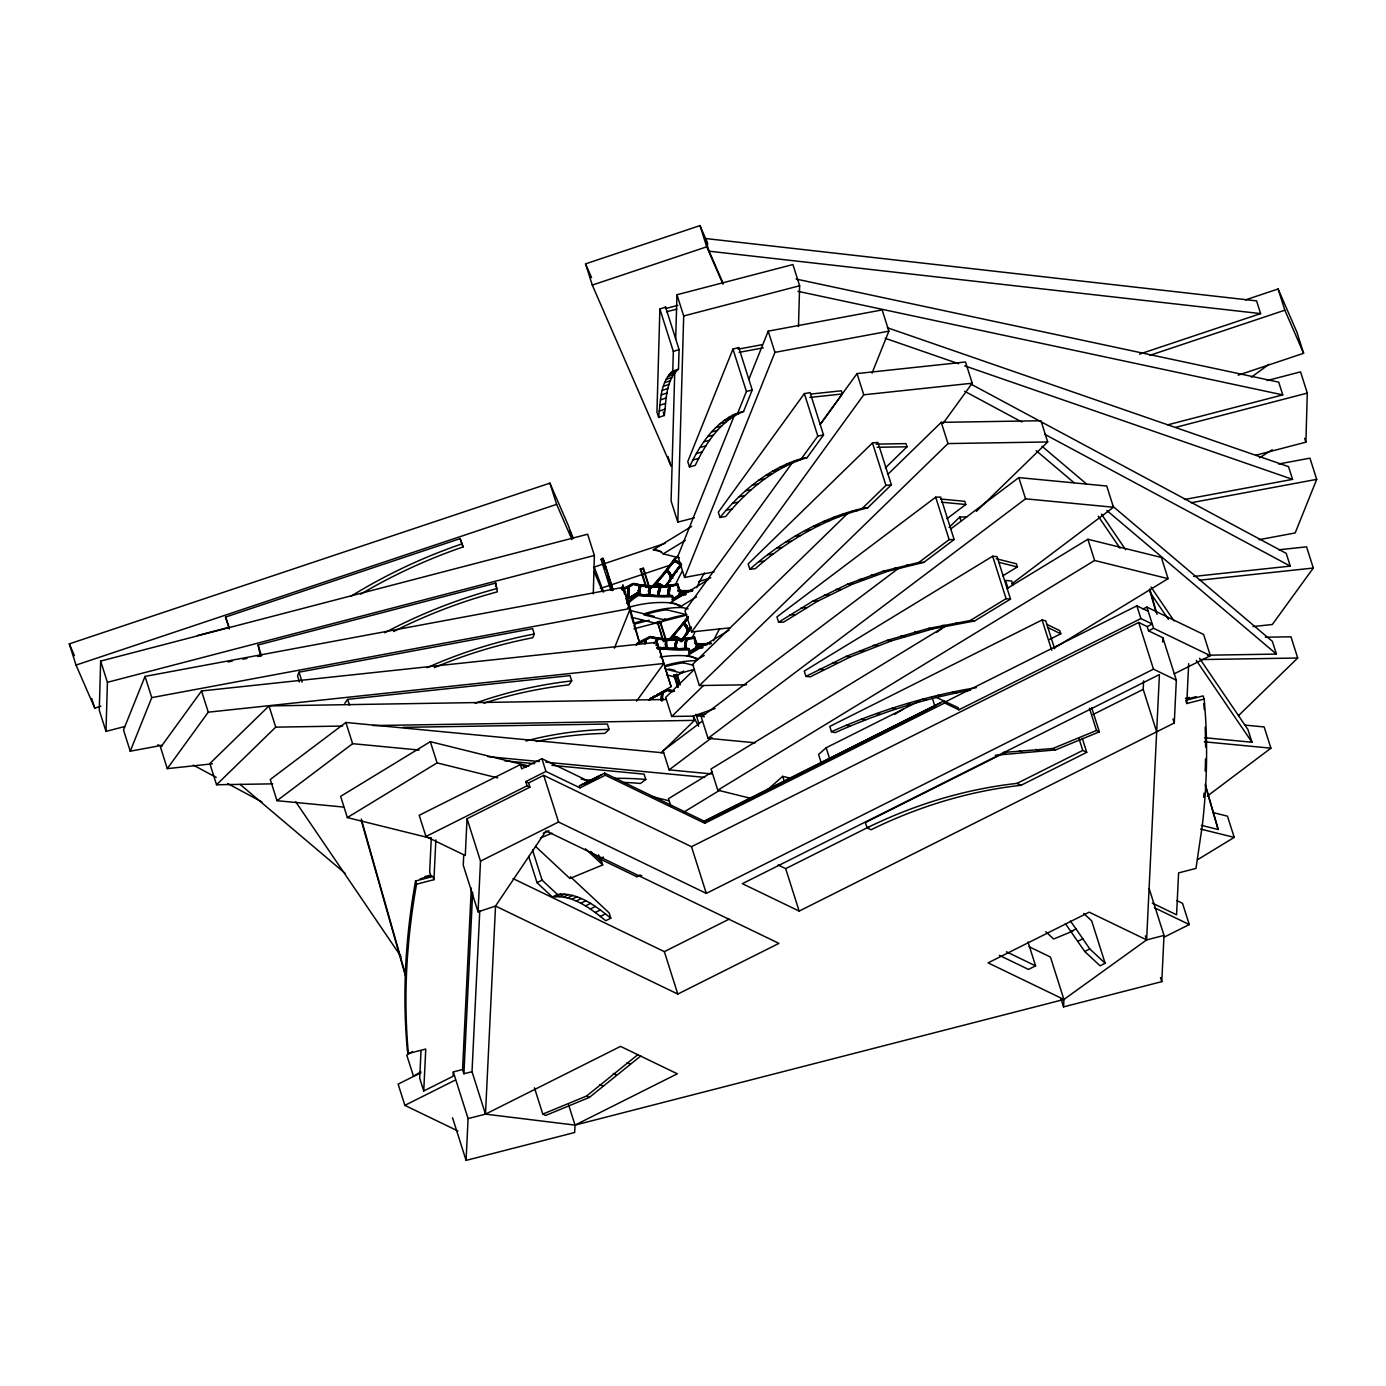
<?xml version="1.0" encoding="UTF-8"?>
<svg xmlns="http://www.w3.org/2000/svg" width="1386" height="1386" viewBox="0 0 1386 1386"><rect width="100%" height="100%" fill="white"/><g stroke="black" fill="none" stroke-linecap="round" stroke-linejoin="round"><path stroke-width="1.5" d="M657.362 595.53L657.778 595.131A17.602 13.704 -76.1 0 1 658.159 591.909L659.147 592.047A16.32 12.717 -76.1 0 0 658.835 595.044L658.991 595.079A16.32 12.717 -76.1 0 1 659.338 592.099L659.372 591.787M658.315 595.859L660.585 596.032L658.315 595.789A16.719 13.028 -76.1 0 1 658.696 591.961M658.904 595.997L658.904 595.945A16.719 13.028 -76.1 0 1 659.286 592.099L659.355 591.32A16.32 12.717 -76.1 0 1 660.845 587.023L660.879 586.954A16.719 13.028 -76.1 0 0 659.441 591.337L659.355 592.047M666.527 644.906A18.659 14.536 -76.1 0 0 666.995 647.816L674.722 648.232M675.103 648.925L675.103 648.856A16.719 13.028 -76.1 0 1 675.484 645.027M676.593 646.985L677.113 648.579L675.64 648.111A16.32 12.717 -76.1 0 1 675.987 645.131M675.762 648.665L675.779 648.146A16.32 12.717 -76.1 0 1 676.125 645.166L675.225 644.75M648.735 589.743L648.683 588.807M666.753 648.717L666.631 648.267A19.629 15.298 -76.1 0 1 666.077 644.421L665.938 643.399A19.023 14.813 -76.1 0 1 666.164 639.5L668.589 639.76L665.696 639.466L665.575 644.438A19.768 15.402 -76.1 0 0 665.973 648.25L662.647 648.042M593.277 593.866L594.369 555.457L587.647 534.234L100.658 661.087L99.272 710.186L105.994 731.392L124.809 726.507M105.994 731.392L107.398 682.31L100.658 661.087M393.572 631.548A512.37 468.07 1.6 0 1 497.349 591.839L495.755 583.09L258.073 645.01L260.499 656.41M495.668 586.538L495.755 583.09M659.875 309.009L656.947 412.092L658.627 417.411L664.344 415.488C666.354 399.878 665.626 380.388 678.499 369.178L679.071 349.532L665.609 307.103L659.875 309.009L673.336 351.455L672.782 371.084C659.909 382.311 660.637 401.801 658.627 417.411M665.609 307.103L665.557 308.576L677.841 305.37M674.739 372.643L671.084 500.918L677.806 522.141L694.369 517.827M675.692 338.929L676.957 294.75L792.913 264.553L799.635 285.759L798.475 326.576M677.806 522.141L683.696 315.973L676.957 294.75M1255.733 455.249L1305.889 442.169L1307.293 393.087L1300.553 371.864L1267.168 380.561M421.032 1050.553L419.698 1078.256L423.735 1090.973L453.066 1076.264L453.291 1071.915L462.56 1069.524L471.309 888.028M431.306 837.802L429.66 871.898L430.665 875.086L424.878 876.576M423.735 1090.973L425.762 1049.046L408.368 1053.499L407.363 1050.328A3558.399 1378.931 -17.6 0 1 415.54 880.976L432.917 876.524L433.939 879.694L416.545 884.164A3558.399 1378.931 -17.6 0 0 408.662 941.926L407.501 956.167A3558.399 1378.931 -17.6 0 0 408.368 1053.499M433.939 879.694L435.862 839.847M463.738 855.249L463.253 865.21L478.066 911.884L495.53 906.046L546.032 830.924L778.915 943.381L677.806 994.074L495.53 906.046L485.481 1114.136L468.087 1118.589L466.077 1160.394L574.67 1132.501L575.034 1125.103L568.624 1104.885M528.551 782.951L543.728 775.346L691.493 846.707L1138.686 622.47L1147.192 626.576L1152.251 624.046L1140.903 618.572L958.887 709.823L944.698 702.979L704.798 823.267L605.284 775.207L580.006 787.872L545.945 771.43L525.727 781.583L528.551 782.951L529.902 787.196L467.047 818.71L465.28 855.509L425.952 836.52L419.213 815.297L520.339 764.604L526.16 767.411M479.781 910.81L472.02 1071.69L463.912 1073.769L472.661 892.272M478.066 911.884L480.509 861.139L467.047 818.71M1149.202 888.738L1164.015 935.429L1161.78 981.652L1063.564 1006.877L1063.911 999.479L1050.449 957.05L1029.07 946.707M1156.669 731.808L1143.207 689.379L1143.606 680.89M472.02 1071.69L485.481 1114.136L575.034 1125.103L1063.911 999.479L1146.62 939.899L1159.424 674.549L742.376 883.679L799.15 911.087L1174.271 722.99L1176.333 680.179L1162.871 637.751L1148.544 630.821L1147.192 626.576M1162.663 642.03L1162.871 637.751M1186.763 703.534L1185.758 700.363L1203.152 695.893L1204.157 699.064L1186.763 703.534L1188.686 663.703M648.752 588.929L648.908 586.399L649.965 586.573A19.023 14.813 -76.1 0 0 649.722 590.471M649.324 588.149L649.289 591.354A19.629 15.298 -76.1 0 0 649.843 595.2L654.816 595.876M665.557 641.995L665.575 641.579A15.246 11.885 -76.1 0 1 665.73 639.899L665.592 639.864A15.246 11.885 -76.1 0 0 665.436 641.545M666.077 641.614L666.042 643.624M668.243 595.287A22.886 17.827 -76.1 0 1 668.295 591.753L668.295 590.783A22.886 17.827 -76.1 0 1 669.057 586.434M668.71 591.285L669.369 591.51M670.2 586.746A21.552 16.788 -76.1 0 0 669.421 590.886L669.282 591.787A21.916 17.082 -76.1 0 0 669.282 595.997L668.156 595.131A22.523 17.55 -76.1 0 1 668.225 591.649M669.161 591.527L668.208 591.527M685.082 644.819L685.082 643.849A22.886 17.827 -76.1 0 1 685.845 639.5L686.486 639.674A22.523 17.55 -76.1 0 0 685.931 642.255M686.226 643.97L686.07 644.854A21.916 17.082 -76.1 0 0 686.07 649.064L685.481 648.925A21.916 17.082 -76.1 0 1 685.481 644.715M686.365 644.334L684.719 644.282M649.393 587.335L649.497 586.555A19.023 14.813 -76.1 0 0 649.15 590.315L649.133 591.32M649.93 587.3L659.753 587.248M666.285 639.622L666.112 641.216L659.823 621.378L657.518 621.898L662.889 640.73M675.173 644.992L675.19 644.161A17.654 13.756 -76.1 0 1 676.559 640.315L666.579 640.349A18.659 14.536 -76.1 0 0 666.441 643.399L666.614 645.079A19.023 14.813 -76.1 0 0 667.272 648.752L666.042 648.128A19.629 15.298 -76.1 0 1 665.488 644.265L666.701 644.195M639.604 590.419L638.322 590.488L640.072 590.471M637.82 594.282L638.409 594.005A13.86 10.793 -76.1 0 1 638.548 590.783L638.738 589.951A13.86 10.793 -76.1 0 1 639.882 586.053L636.78 585.204M638.565 594.04A13.86 10.793 -76.1 0 1 638.703 590.817L638.825 590.003A13.86 10.793 -76.1 0 1 640.02 586.087M644.178 586.382L641.094 585.931A12.526 9.754 -76.1 0 0 639.708 590.124L639.674 590.921A12.924 10.066 -76.1 0 0 639.604 594.681M638.322 590.488L640.003 590.453M648.44 591.216L649.618 591.372M648.631 591.008L648.665 591.268A19.629 15.298 -76.1 0 0 649.254 595.044L658.419 595.98A17.29 13.462 -76.1 0 1 658.818 592.03L658.991 591.25M669.299 588.322A22.523 17.55 -76.1 0 1 669.698 586.607L660.377 586.815A16.719 13.028 -76.1 0 0 658.852 591.181L657.986 591.891L659.615 592.099M658.159 591.683L658.194 591.943A17.29 13.462 -76.1 0 0 657.83 595.841L658.419 595.98M656.496 643.191L656.462 643.988A12.924 10.066 -76.1 0 0 656.323 645.495M661.261 639.154L658.021 638.894A12.924 10.066 -76.1 0 0 656.583 643.225L656.531 643.953A12.526 9.754 -76.1 0 0 656.392 645.426M657.934 595.166A17.602 13.704 -76.1 0 1 658.315 591.943L658.367 591.701M675.017 644.733L675.103 645.01A17.29 13.462 -76.1 0 0 674.618 648.908L675.692 649.064A16.719 13.028 -76.1 0 1 676.073 645.166L676.143 644.386M658.367 591.926L658.402 591.094A17.602 13.704 -76.1 0 1 659.615 587.231L659.857 587.04M675.467 645.062L675.64 644.265A16.719 13.028 -76.1 0 1 677.182 639.882L686.676 639.033M675.207 649.064A17.29 13.462 -76.1 0 1 675.606 645.096L674.999 645.01A17.602 13.704 -76.1 0 0 674.584 648.198L674.722 648.631M676.143 645.131L676.299 644.421A16.719 13.028 -76.1 0 1 677.771 640.02M627.789 592.636A19.716 15.35 -76.1 0 1 628.239 587.491L628.101 587.456A19.716 15.35 -76.1 0 0 627.633 592.584L627.685 593.606A19.716 15.35 -76.1 0 0 628.274 597.539L629.157 598.405A19.352 15.073 -76.1 0 1 628.326 593.624L628.343 592.792A19.352 15.073 -76.1 0 1 628.568 588.6M681.167 594.577L677.823 584.06A163.271 127.217 -76.1 0 1 633.766 583.575L628.828 586.538A18.711 14.588 -76.1 0 0 628.187 592.411L628.222 593.364A18.711 14.588 -76.1 0 0 629.019 597.99L636.832 593.243L637.473 595.252A403.967 314.778 -76.1 0 0 646.084 596.015L648.96 596.205A403.967 314.778 -76.1 0 0 672.141 596.517L671.552 596.378A403.967 314.778 -76.1 0 1 648.388 596.049L645.495 595.859A403.967 314.778 -76.1 0 1 636.884 595.096L636.555 594.04L627.373 599.636M628.724 593.364A18.382 14.328 -76.1 0 0 629.279 597.019L629.435 597.054A18.382 14.328 -76.1 0 1 628.88 593.399L628.742 592.342A18.382 14.328 -76.1 0 1 629.331 586.642L629.66 586.226M697.401 647.349L689.171 653.135L697.955 647.643L694.629 637.144A163.271 127.217 -76.1 0 1 650.571 636.642L645.616 639.604A18.78 14.622 -76.1 0 0 645.027 643.52M653.707 638.305L650.19 637.543L646.119 639.708A18.434 14.362 -76.1 0 0 645.529 643.572A18.78 14.622 -76.1 0 1 646.205 639.743L647.868 638.582M664.587 691.06L662.491 692.636A18.78 14.622 -76.1 0 0 661.85 698.509L661.884 699.462A18.711 14.588 -76.1 0 0 661.954 700.432M663.322 692.324L663.08 692.775A18.711 14.588 -76.1 0 0 662.439 698.648L662.525 699.497A18.382 14.328 -76.1 0 0 662.473 700.398M612.387 589.31L602.841 558.315L601.039 559.407L610.845 590.315M682.674 607.501A177.131 138.028 -76.1 0 0 667.22 608.471L663.34 609.043A177.131 138.028 -76.1 0 0 644.057 613.859L644.403 614.951L648.024 613.79A175.918 137.075 -76.1 0 1 663.357 610.221L666.666 609.736L667.012 608.489M664.812 666.857A175.918 137.075 -76.1 0 1 680.145 663.288L683.471 662.803L683.818 661.572A177.131 138.028 -76.1 0 1 695.616 660.62M697.019 716.319L700.328 715.834L700.675 714.587M669.299 585.81L669.109 586.451A22.523 17.55 -76.1 0 0 668.295 590.783A22.886 17.827 -76.1 0 1 669.213 586.469L662.681 586.919A19.057 14.848 -76.1 0 0 660.55 585.412L659.823 585.013A19.057 14.848 -76.1 0 0 655.076 583.801L650.571 588.686M665.8 595.893L668.745 595.27A22.523 17.55 -76.1 0 1 668.797 591.805L668.78 590.8A21.916 17.082 -76.1 0 1 669.802 585.758L674.116 585.342L670.062 586.711A21.552 16.788 -76.1 0 0 669.282 590.852L669.195 591.701A21.552 16.788 -76.1 0 0 669.143 595.01L669.299 595.044A21.552 16.788 -76.1 0 1 669.351 591.735M680.283 649.116L676.801 648.96L685.55 648.336A22.523 17.55 -76.1 0 1 685.602 644.871L685.568 643.866A21.916 17.082 -76.1 0 1 686.59 638.825L693.71 637.647L696.742 647.245C685.741 657.172 693.295 647.782 685.949 648.076A21.552 16.788 -76.1 0 1 686.001 644.767L686.07 643.936A21.552 16.788 -76.1 0 1 686.85 639.778L693.728 638.097M624.722 594.542L622.938 588.894L623.579 587.283L145.028 676.403L123.51 729.989L130.249 751.212L162.145 745.27M130.249 751.212L151.75 697.626L145.028 676.403M434.372 667.619A512.37 449.982 21.9 0 1 532.778 637.733L534.286 633.991L532.605 628.672L299.012 672.175L297.505 675.935L299.411 681.895M621.309 589.119L622.903 585.152L630.318 608.489L614.379 648.198M628.326 605.855L628.967 604.261L639.5 642.584L635.81 644.837M732.951 349.064L687.768 461.59L689.448 466.909L695.252 465.384C705.665 443.503 720.166 420.842 743.606 411.434L752.217 389.986L738.755 347.557L732.951 349.064L746.413 391.493L737.802 412.941C714.379 422.366 699.878 445.01 689.448 466.909M738.755 347.557L738.097 349.168L762.231 344.664M734.06 416.181L677.858 556.219L684.58 577.442L714.015 571.95M748.838 379.383L768.208 331.15L882.154 309.927L888.876 331.15L872.054 373.077M684.58 577.442L774.93 352.373L768.208 331.15M1278.585 463.998L1309.961 458.16L1316.7 479.365L1295.182 532.952L1259.025 539.691M659.493 591.337A16.32 12.717 -76.1 0 1 661.001 587.058L660.498 586.555M676.507 640.072L676.403 640.28A17.602 13.704 -76.1 0 0 675.138 644.161M679.14 639.552L677.65 640.089A16.32 12.717 -76.1 0 0 676.143 644.369M644.473 586.087L641.233 585.828A12.924 10.066 -76.1 0 0 639.795 590.141M656.669 639.119L656.808 639.154A13.86 10.793 -76.1 0 0 655.786 642.272A13.496 10.516 -76.1 0 1 657.033 638.496L658.107 638.703M700.918 644.733A104.418 81.358 -76.1 0 0 707.224 644.525A104.418 81.358 -76.1 0 1 701.056 644.785L700.259 645.252A20.686 16.112 -76.1 0 0 698.787 648.146A21.05 16.407 -76.1 0 1 700.848 644.455L700.259 644.317A21.05 16.407 -76.1 0 0 698.319 647.955A21.656 16.875 -76.1 0 1 700.034 644.837L699.012 645.304A22.02 17.152 -76.1 0 0 697.868 647.626M672.868 576.68L670.98 577.823A13.358 10.395 -76.1 0 0 669.681 573.596L669.265 572.868A13.358 10.395 -76.1 0 0 667.203 570.408L673.908 561.191A22.055 17.186 -76.1 0 1 677.737 562.439L678.343 562.768A22.055 17.186 -76.1 0 1 681.115 564.812L680.526 564.674A22.055 17.186 -76.1 0 0 677.754 562.612L677.511 562.456M683.489 591.372L683.246 591.77A21.656 16.875 -76.1 0 0 681.358 595.599M690.575 591.493A104.418 81.358 -76.1 0 1 684.268 591.701L683.471 592.186A20.686 16.112 -76.1 0 0 681.999 595.079M683.939 591.701L683.627 592.22A20.686 16.112 -76.1 0 0 682.137 595.114A21.05 16.407 -76.1 0 1 684.043 591.389L682.657 591.614A21.656 16.875 -76.1 0 0 680.769 595.443M675.432 558.956L677.789 555.751M671.326 576.853L680.335 564.812M679.486 567.203L677.269 569.438L680.526 564.674M673.96 574.185L677.269 569.282M671.032 578.274L674.116 574.047M691.337 627.39L688.426 631.496L690.904 627.13L688.114 629.92A13.721 10.69 -76.1 0 0 686.936 626.507M675.588 558.835L674.48 560.29A22.782 17.741 -76.1 0 1 677.719 561.469L678.499 561.832A23.025 17.931 -76.1 0 1 680.855 563.478M673.908 561.191L671.274 564.778L674.272 561.607A21.674 16.892 -76.1 0 1 677.373 562.716M666.891 570.911L669.23 574.41A12.387 9.65 -76.1 0 1 670.46 578.153L671.205 579.019L667.567 583.904A539.483 420.374 -76.1 0 1 665.297 586.988M669.698 573.406L669.888 572.782A13.721 10.69 -76.1 0 0 667.74 570.2L667.48 569.992M688.444 616.458L683.991 623.475A13.358 10.395 -76.1 0 1 686.07 625.935L686.642 627.182A12.751 9.927 -76.1 0 1 687.993 632.085L684.355 636.971A539.483 420.374 -76.1 0 1 680.942 641.597M684.026 636.607L687.248 631.219A12.387 9.65 -76.1 0 0 686.035 627.304L685.879 627.044M686.988 625.935L686.763 625.866A13.721 10.69 -76.1 0 0 684.545 623.267L688.218 617.879M657.137 642.272L201.542 690.956L160.568 747.418L167.29 768.641L212.422 763.807M167.29 768.641L208.264 712.179L663.859 663.496L656.462 640.141L653.984 643.572M344.785 703.326L347.643 699.358L570.027 675.606L571.708 680.907L568.832 684.857A512.37 418.208 36 0 0 484.026 703.187M804.365 393.624L718.329 512.179L720.01 517.498L725.71 516.424C747.037 490.246 774.324 467.428 807.137 457.588L823.527 434.996L810.065 392.567L804.365 393.624L817.827 436.07L801.437 458.645C768.624 468.485 741.337 491.302 720.01 517.498M792.012 463.167L684.944 610.706L691.683 631.929L730.11 627.823M820.148 424.393L857.033 373.579L965.505 361.989L972.244 383.212L943.017 423.458M820.858 423.631L842.376 393.953L841.371 390.783L810.862 394.04M636.555 701.125L663.859 663.496M691.683 631.929L863.755 394.802L972.244 383.212M1278.983 549.774L1306.565 546.829L1313.304 568.035L1272.331 624.497L1252.996 626.576M667.238 583.523L670.599 578.187M664.379 587.231L667.255 583.367M664.535 587.266L667.394 583.402M684.199 636.469L680.959 640.748A19.664 15.333 -76.1 0 0 677.598 637.924L676.836 637.525A19.664 15.333 -76.1 0 0 672.799 636.347M683.593 638.132L681.531 640.886A19.664 15.333 -76.1 0 0 678.17 638.08L677.425 637.681A19.664 15.333 -76.1 0 0 673.388 636.486L672.383 636.313L683.61 622.972M666.683 569.992L671.43 564.639M683.471 623.059L688.236 617.706M676.87 638.825L677.945 638.634A19.057 14.848 -76.1 0 1 679.331 639.57M671.205 579.019A12.751 9.927 -76.1 0 0 669.854 574.116L669.455 573.406A12.751 9.927 -76.1 0 0 666.909 570.599L655.595 583.246L658.194 581.15M666.909 570.599L656.635 583.038M662.699 575.987L666.545 570.963M679.348 629.019L683.696 623.665A12.751 9.927 -76.1 0 1 686.261 626.472M658.159 581.34L662.733 575.796M674.791 634.372L679.521 628.863M653.343 586.486L656.219 584.32A18.694 14.57 -76.1 0 1 660.065 585.446M653.499 586.521L655.665 583.956A19.057 14.848 -76.1 0 1 660.412 585.169L661.139 585.55A19.057 14.848 -76.1 0 1 663.184 587.058M669.75 639.258L672.47 637.023A19.057 14.848 -76.1 0 1 677.2 638.236M670.131 639.57L672.47 637.023M674.982 634.216L672.383 636.313M666.337 699.497L269.005 705.924L209.823 763.547L216.545 784.753L272.678 783.852M216.545 784.753L275.727 727.148L342.654 726.056M872.47 442.948L748.18 563.946L749.861 569.248L755.283 568.676C787.525 540.367 825.692 517.896 867.671 507.865L891.354 484.805L877.892 442.377L872.47 442.948L885.931 485.395L862.248 508.437C820.269 518.468 782.102 540.938 749.861 569.248M402.997 727.355L607.397 724.046L609.078 729.348L604.937 733.385A512.37 373.718 45.8 0 0 536.313 741.527M885.359 467.896L907.033 446.794L906.028 443.624L876.108 444.109M847.331 513.773L692.671 664.327L699.393 685.55L746.604 684.788M887.993 474.203L941.25 422.349L1040.973 420.738L1047.695 441.961L976.385 511.365M694.403 669.403L665.678 697.383L671.725 716.475L693.173 716.129L715.159 708.471M699.393 685.55L947.989 443.572L1047.695 441.961M671.725 716.475L703.482 685.568M661.139 752.875L694.525 720.374L693.173 716.129L698.665 726.351M949.029 527.494L959.788 517.03L966.77 516.926M1238.512 715.626L1297.712 658.021L1290.972 636.798L1265.331 637.213M764.448 792.497L782.692 776.333L790.037 778.152M920.304 700.554L826.16 747.764L818.572 754.469L821.084 762.387M534.459 1087.819L542.792 1114.101L586.573 1096.031L637.993 1054.555M542.792 1114.101L545.634 1115.47L589.396 1097.4L640.834 1055.924M663.721 752.893L345.876 722.47L270.27 779.486L277.009 800.692L343.555 807.068M277.009 800.692L352.616 743.676L419.161 750.051M935.689 497.176L776.922 616.909L778.62 622.21L783.592 622.141L817.636 601.178L852.511 584.164L888.01 571.188L923.908 562.335L954.14 539.535L940.678 497.089L935.689 497.176L949.15 539.604L918.918 562.421L883.021 571.257L847.522 584.234L812.646 601.264L778.62 622.21M946.95 518.728L965.799 504.504L964.795 501.334L940.436 498.995M898.856 568.087L701.281 717.082L708.021 738.305L755.214 742.809M950.779 528.915L1018.814 477.598L1106.738 486.018L1113.478 507.241L1011.693 583.991M702.546 720.98L663.045 750.762L669.109 769.871L711.954 773.96M551.853 765.332L644.109 774.15L645.807 779.469L640.505 783.454A512.37 317.879 53 0 0 623.96 782.466M708.021 738.305L1025.553 498.821L1113.478 507.241M669.109 769.871L712.04 737.491M936.641 632.38L945.252 625.9M1207.327 796.118L1270.91 748.18L1264.171 726.957L1244.923 725.103M1251.454 377.131L1268.9 364.362M602.927 559.476L601.039 559.407M627.875 593.104L627.719 593.451A19.352 15.073 -76.1 0 0 628.586 598.267M628.343 592.792L628.863 592.532A18.382 14.328 -76.1 0 1 629.469 586.676M662.006 698.89L661.988 699.722A19.352 15.073 -76.1 0 0 662.075 700.71M662.283 698.752L661.313 699.532A19.352 15.073 -76.1 0 0 661.486 700.571M1259.458 457.848L1272.227 449.757M679.365 557.865L663.201 553.863A19.924 15.523 -76.1 0 0 653.343 549.74L691.735 526.333M663.201 553.863L685.29 540.401M649.358 586.919L643.468 568.364L640.211 569.109L646.101 587.647M629.435 597.557L637.369 592.844L627.165 599.254M644.334 595.755L647.019 594.109L647.522 595.703M667.584 582.934L670.287 581.288L669.784 579.695M528.794 766.06L430.336 741.683L340.627 796.361L347.349 817.584L430.751 838.235M679.954 594.109L673.371 598.683L672.331 595.46L669.178 595.547M679.798 594.074L681.843 595.166L672.366 600.051L680.613 594.282M679.486 595.2L682.189 593.572L686.226 594.559M672.366 600.051L681.635 594.542M708.523 579.417L670.131 602.806A177.131 138.028 -76.1 0 0 627.702 607.64M680.231 605.318L670.131 602.806A19.924 15.523 -76.1 0 1 680.006 606.929L696.569 596.829M666.146 639.985L660.273 621.448L656.999 622.175M347.349 817.584L437.075 762.889L497.73 777.91M696.292 648.284L698.977 646.638L703.014 647.643M689.171 653.135L698.423 647.609L688.963 652.494M659.944 657.103A177.131 138.028 -76.1 0 1 686.919 655.89L729.053 630.214M704.227 655.474L696.863 659.961A19.924 15.523 -76.1 0 0 686.988 655.838M677.789 687.56L673.873 675.19L677.13 674.462L680.405 684.771M676.507 676.039L682.622 672.314A46.067 35.897 -76.1 0 1 683.61 670.963M648.943 700.138L671.101 686.624L656.462 640.141M992.636 556.236L804.226 671.084L805.907 676.385L810.308 676.818L850.467 656.86L891.423 640.852L932.899 628.846L974.618 620.963L1010.498 599.098L997.036 556.652L992.636 556.236L1006.097 598.665L1010.498 599.098M1002.754 575.866L1017.393 566.943L1016.388 563.755L996.343 558.801M945.512 626.056L711.053 768.97L717.792 790.176L751.368 798.492M1007.137 588.478L1087.889 539.258L1161.347 557.449L1168.069 578.672L1054.244 648.059M712.265 772.002L668.468 798.683L670.945 806.461M805.907 676.385L846.084 656.444L887.023 640.419L928.499 628.43L970.217 620.547L1006.097 598.665M717.792 790.176L1094.611 560.481L1168.069 578.672M683.644 812.231L720.148 789.985M894.49 714.483L903.724 708.852M412.231 1051.749L406.756 1055.075L413.496 1076.298L420.842 1071.811M1197.591 859.701L1234.216 837.387L1227.476 816.163L1213.027 812.577M650.329 699.566L651.385 697.712M650.588 698.665L651.974 697.868M650.623 698.787L653.36 697.071M651.212 699.012L652.13 698.405M651.853 698.631L653.516 697.608M653.395 697.868L649.999 698.527M636.503 644.04L637.889 643.26M636.382 644.802L638.045 643.797M636.52 644.854L637.924 644.057M652.771 696.915L654.175 696.136M652.927 697.453L654.764 696.274M653.239 697.834L654.902 696.811M637.3 643.104L649.982 636.503A163.271 127.217 -76.1 0 0 694.039 636.988L694.629 637.144M637.456 643.641L640.696 641.701M637.768 644.022L639.448 643.017M654.313 696.673L658.956 693.988M654.625 697.054L657.709 695.287M622.505 589.414L625.294 587.889M622.366 590.176L625.45 588.426M622.522 590.211L623.908 589.448M638.859 642.879L643.502 640.211M639.154 643.243L640.834 642.255M639.31 643.295L640.713 642.515M655.717 695.893L662.612 692.688A19.352 15.073 -76.1 0 0 662.404 693.693M656.028 696.274L658.974 694.802M623.319 588.496L633.194 583.437A163.271 127.217 -76.1 0 0 677.234 583.922L677.823 584.06M623.457 589.033L626.715 587.144M623.769 589.414L626.853 587.681M640.557 642.48L642.238 641.493M656.964 694.594L658.367 693.832M657.414 695.512L659.095 694.525M641.649 641.354L646.326 638.755M641.961 641.735L643.641 640.748M642.099 641.77L645.044 640.02M658.818 694.767L661.902 693.052M640.211 569.109L643.468 568.364M673.873 675.19L677.13 674.462M626.264 587.543L632.362 584.268M626.559 587.924L628.256 586.954M659.771 693.087L666.839 689.518A163.271 127.217 -76.1 0 0 674.012 690.938M660.221 694.022L661.902 693.589A19.716 15.35 -76.1 0 0 661.295 698.683L661.33 699.705A19.716 15.35 -76.1 0 0 661.417 700.71M627.667 586.798L628.949 586.59L627.962 587.196M644.455 639.882L645.755 639.656M661.624 693.295L662.612 692.688M593.035 780.214L587.993 782.744L587.317 780.63L541.909 758.696L521.673 768.849L520.339 764.604M425.952 836.52L527.061 785.81L529.902 787.196M704.798 823.267L704.14 821.153L604.608 773.076L579.331 785.758L580.006 787.872M581.496 785.013L601.715 774.861M583.662 784.251L598.821 776.645M585.828 783.506L595.928 778.43M480.509 861.139L558.541 822.019L706.306 893.381L1153.481 669.161L1176.333 680.179M1054.607 648.717L1045.772 620.876L1042.099 619.958L829.764 726.437L831.444 731.739L835.117 732.657C878.326 713.218 923.786 698.683 970.425 690.211M537.023 882.674L542.082 880.145L557.415 894.455C577.962 891.96 595.755 906.115 610.81 918.19L605.751 920.72C590.696 908.644 572.903 894.507 552.356 897.002L537.023 882.674L528.69 856.409M598.561 854.885L599.826 858.852L603.36 857.085M1049.306 639.552L1060.775 633.8L1059.753 630.613L1046.517 624.22M552.356 897.002L557.415 894.455M704.14 821.153L944.039 700.848L944.698 702.979M705.11 820.997L941.146 702.633M706.098 820.824L936.312 705.387M705.127 821.638L718.676 814.847M722.539 812.924L738.028 805.162M741.891 803.222L757.362 795.46M761.243 793.52L925.692 711.053M555.907 896.586L560.966 894.057M737.075 805.976L740.938 804.036M756.409 796.274L760.29 794.334M775.762 786.572L779.625 784.632M795.114 776.87L798.977 774.93M814.448 767.168L818.329 765.228M833.8 757.466L843.468 752.615M853.152 747.764L862.82 742.913M872.487 738.062L882.172 733.211M891.839 728.36L901.506 723.509M911.191 718.658L920.858 713.807M944.264 702.407L1136.867 605.838L1148.214 611.313M559.632 896.603L564.691 894.074M563.53 897.071L568.589 894.542M1143.069 608.974L1146.863 607.068L1203.62 634.476L1210.359 655.699L1174.15 673.856M567.584 897.972L572.643 895.443M571.812 899.306L576.871 896.777M576.212 901.073L581.271 898.544M580.751 903.274L585.81 900.744M599.826 858.852L636.728 876.68L640.263 874.895M585.464 905.907L590.523 903.377M590.315 908.973L595.374 906.444M1148.544 630.821L1153.602 628.291L1210.359 655.699M595.322 912.473L600.381 909.926M600.467 916.389L605.526 913.842M1003.568 753.239L865.384 822.539L867.064 827.84L871.049 829.764A512.37 437.006 -64.2 0 1 1021.014 785.308L1086.728 752.338L1082.327 738.426M778.118 864.985L785.689 868.641L868.779 826.974M1092.948 714.57L1143.207 689.379M420.859 1072.747L398.129 1084.147L404.868 1105.37L457.848 1130.941M513.08 878.603L664.344 951.645L729.209 919.109M867.064 827.84A512.37 437.006 -64.2 0 1 1017.047 783.385L1082.761 750.432L1086.728 752.338M404.868 1105.37L454.747 1080.352M485.481 1114.136L620.547 1046.395L677.321 1073.803L575.034 1125.103M1070.98 931.479L1076.038 928.932L1089.794 948.942L1105.127 963.27L1100.068 965.799L1084.736 951.489L1065.349 923.578M1077.823 941.302L1082.882 938.772M1028.014 941.995L1035.585 965.869L1028.499 969.42L999.375 955.352M1084.736 951.489L1089.794 948.942M1164.465 936.988L1189.275 924.549L1182.535 903.325L1176.853 900.588M632.484 584.823L629.383 586.469L632.345 585.1M647.279 638.444L649.982 637.11L654.001 638.01M647.574 638.825L649.982 637.11M664.137 691.475L666.839 690.141L670.876 691.025M666.146 690.921L662.976 692.74A18.382 14.328 -76.1 0 0 662.352 698.492M664.431 691.857L667.064 690.575L673.024 691.77M632.189 585.065L633.177 584.043L637.213 584.927M666.008 690.367L667.428 689.674A163.271 127.217 -76.1 0 0 674.601 691.077M665.852 691.146L666.839 690.141M831.444 731.739C877.633 711.001 926.402 695.755 976.42 687.647M543.277 833.194L549.081 830.803M540.436 837.976L552.009 833.194M590.748 851.506L601.697 861.745L602.719 864.916L569.889 878.481L535.464 846.344M1005.716 753.863L1002.875 752.494L1052.736 748.544L1096.517 730.474L1099.358 731.843L1055.578 749.913L995.321 755.249M1072.955 931.045L1053.637 939.015L1045.806 931.721M668 456.444L671.067 466.094L592.29 285.083L585.55 263.86L699.982 225.606L707.692 243.312M592.29 285.083L706.721 246.812L722.99 284.199M673.336 351.455L679.071 349.532M672.782 371.084L678.499 369.178M670.911 372.488L676.628 370.582M669.161 374.341L674.895 372.436M667.532 376.663L673.267 374.74M666.042 379.417L671.76 377.512M664.674 382.623L670.391 380.717M663.409 386.278L669.143 384.372M662.3 390.384L668.017 388.461M661.295 394.923L667.03 393M660.446 399.896L666.164 397.973M659.701 405.301L665.419 403.395M659.095 411.14L664.812 409.234M100.918 706.15L94.785 708.194L76.039 665.089L69.3 643.884L549.895 483.142L568.658 526.247L572.314 537.768M76.039 665.089L556.635 504.365L571.985 539.622M229.331 629.001L225.537 617.065L460.117 538.617L463.115 546.933A512.37 471.95 -23.5 0 0 360.741 594.144M1245.39 299.913L1278.117 288.981L1296.863 332.068L1303.602 353.291L1238.148 375.19M1139.517 354.106L1260.619 313.6L1256.565 300.883L705.076 238.461L709.13 251.195L722.92 282.9M1149.86 355.336L1284.839 310.204L1303.602 353.291M593.537 567.29L665.055 543.381M600.277 588.513L669.75 565.28M698.457 581.704L710.793 577.771M634.632 623.059L642.844 620.443M644.403 614.951L664.691 619.975L668.312 618.814A175.918 137.075 -76.1 0 1 683.644 615.245L686.954 614.76L666.666 609.736M665.263 669.022L681.496 673.042L685.1 671.881A175.918 137.075 -76.1 0 1 692.757 669.836M666.579 311.763L676.801 309.095M683.696 315.973L799.635 285.759M746.413 391.493L752.217 389.986M737.802 412.941L743.606 411.434M733.194 414.951L738.998 413.444M728.672 417.429L734.476 415.921M724.254 420.356L730.058 418.849M719.94 423.752L725.744 422.245M715.73 427.598L721.534 426.091M711.624 431.895L717.428 430.37M707.64 436.625L713.426 435.117M703.759 441.805L709.563 440.298M699.999 447.435L705.803 445.928M696.361 453.499L702.165 451.975M692.844 459.979L698.648 458.471M197.418 635.533L228.534 627.425M107.398 682.31L594.369 555.457M1167.844 424.809L1282.76 394.889L1278.724 382.155L796.084 279.054M1175.623 427.39L1307.293 393.087M634.753 623.995L649.237 620.218M634.026 628.776L656.791 622.834M660.931 621.76L685.775 615.297M420.201 878.776L431.791 875.796M1185.428 698.423L1189.292 697.435M1186.555 699.15L1196.222 696.656M1063.911 999.479L988.097 962.872L1089.205 912.161L1146.62 939.899L1164.015 935.429M739.119 352.339L763.236 347.851M774.93 352.373L888.876 331.15M817.827 436.07L823.527 434.996M801.437 458.645L807.137 457.588M794.161 461.053L799.861 459.996M786.971 463.929L792.671 462.872M779.85 467.255L785.55 466.198M772.816 471.049L778.499 469.993M765.852 475.294L771.552 474.237M758.991 479.989L764.691 478.932M752.217 485.152L757.917 484.078M745.564 490.748L751.264 489.674M738.998 496.777L744.698 495.72M732.553 503.257L738.253 502.182M726.212 510.152L731.912 509.095M227.945 661.954L232.172 661.174M242.741 659.199L246.968 658.419M257.536 656.444L261.763 655.665M673.527 585.204L676.94 585.031M1184.458 499.514L1292.566 479.365L1288.53 466.649L887.335 327.72M1191.215 502.737L1316.7 479.365M151.75 697.626L630.318 608.489M686.59 638.825L693.71 637.647M670.374 586.174L673.908 585.654M684.008 661.538L680.145 662.11A177.131 138.028 -76.1 0 0 664.691 665.713M697.002 715.141L700.883 714.57A177.131 138.028 -76.1 0 1 704.746 714.119M709.13 643.901L711.226 643.624M669.888 585.966L660.879 586.954M682.865 639.258L686.087 638.894M683.073 639.674L685.897 639.344M809.84 397.435L842.376 393.953M885.931 485.395L891.354 484.805M862.248 508.437L867.671 507.865M852.494 511.001L857.917 510.429M842.792 514.033L848.215 513.461M833.142 517.532L838.565 516.943M823.544 521.482L828.967 520.911M814.032 525.9L819.455 525.311M804.573 530.751L810.013 530.18M795.217 536.07L800.64 535.498M785.949 541.822L791.371 541.25M776.766 548.024L782.189 547.453M767.688 554.677L773.111 554.088M758.714 561.746L764.136 561.174M1193.606 576.455L1290.262 566.112L1286.225 553.378L970.079 383.662M1199.41 580.214L1313.304 568.035M692.324 590.834L690.228 591.042A104.054 81.081 -76.1 0 1 683.939 591.25M683.211 639.708L677.823 640.072A16.32 12.717 -76.1 0 0 676.299 644.403M658.627 586.642L660.568 586.728A17.29 13.462 -76.1 0 0 659.407 589.691M660.568 586.728L655.093 587.075M661.035 586.988L662.681 586.919M677.893 639.778L671.708 639.726M685.481 648.925L689.275 648.995L690.193 653.378M877.13 447.28L907.033 446.794M949.15 539.604L954.14 539.535M918.918 562.421L923.908 562.335M906.929 564.899L911.901 564.83M894.958 567.844L899.947 567.775M883.021 571.257L888.01 571.188M871.136 575.138L876.125 575.051M859.303 579.452L864.292 579.383M847.522 584.234L852.511 584.164M835.81 589.466L840.8 589.379M824.185 595.148L829.174 595.062M812.646 601.264L817.636 601.178M801.195 607.813L806.184 607.726M789.847 614.795L794.836 614.726M1207.431 655.214L1276.419 654.088L1272.383 641.371L1112.75 506.185M1200.571 659.58L1297.712 658.021M372.869 725.571L694.525 720.374M666.042 595.599L668.26 595.599L663.149 595.599M685.065 648.665L677.2 648.683M682.588 648.977L685.585 649.081M654.92 586.659L659.216 586.78M662.889 595.911L666.389 596.049M680.093 648.717L682.986 648.7M686.157 644.282L684.701 644.525M663.305 595.634L658.835 595.547M659.996 595.876L663.478 596.049M673.908 648.891L677.39 649.098M682.033 591.614L682.224 592.22A22.02 17.152 -76.1 0 0 680.734 595.374M697.366 647.487L697.955 647.643A21.656 16.875 -76.1 0 1 699.445 644.698L698.821 644.681A104.418 81.358 -76.1 0 1 696.742 644.559M655.509 586.798L647.539 586.313M668.017 639.622L677.356 639.795A17.29 13.462 -76.1 0 0 676.195 642.757M654.487 595.443L657.518 595.564M671.43 648.544L674.306 648.631M674.497 649.046L668.139 648.683L671.604 648.96M654.625 595.478L650.207 594.733A18.659 14.536 -76.1 0 1 649.739 591.822L649.688 591.094M649.376 595.512L642.706 595.044M667.272 648.353L668.399 648.388M665.245 648.527L668.71 648.839M647.712 586.728L648.943 586.832A15.246 11.885 -76.1 0 0 648.787 588.513M664.327 639.379L665.696 639.466M666.285 639.622L657.518 638.565A12.924 10.066 -76.1 0 0 656.15 642.342M664.5 639.795L665.73 639.899M645.859 594.975L649.324 595.218A19.768 15.402 -76.1 0 1 648.769 591.354L648.665 590.401M662.369 648.336L665.834 648.683M655.595 583.246L656.583 583.419A19.664 15.333 -76.1 0 1 660.637 584.597L661.382 585.013A19.664 15.333 -76.1 0 1 664.137 587.162M642.983 594.75L645.997 595.01M659.771 647.816L662.785 648.076M659.511 648.111L662.958 648.492M643.139 594.785L639.466 593.762A12.526 9.754 -76.1 0 1 639.587 590.852M657.068 647.591L659.927 647.851M657.224 648.007L660.1 648.267M941.458 502.182L965.799 504.504M970.217 620.547L974.618 620.963M956.305 622.712L960.689 623.146M942.393 625.346L946.777 625.762M928.499 628.43L932.899 628.846M914.621 631.981L919.022 632.397M900.796 635.983L905.197 636.399M887.023 640.419L891.423 640.852M873.301 645.322L877.702 645.737M859.649 650.658L864.05 651.091M846.084 656.444L850.467 656.86M832.588 662.664L836.988 663.08M819.195 669.317L823.596 669.733M1204.798 737.733L1251.974 742.238L1247.937 729.521L1199.514 658.315M1204.347 741.805L1270.91 748.18M487.855 756.635L539.379 761.555M545.824 762.179L704.694 777.39M504.643 760.81L534.684 763.686M648.128 586.451L636.624 584.788M644.04 586.347L647.851 586.763M660.827 639.414L664.639 639.83M657.9 591.874L659.667 591.857M709.13 251.195L1260.619 313.6M660.983 639.448L658.021 639.033A12.526 9.754 -76.1 0 0 656.652 643.225M656.479 583.004L657.276 583.125A20.028 15.61 -76.1 0 1 660.55 584.216M640.159 585.81L633.541 584.511M653.412 637.855L657.622 638.634A13.496 10.516 -76.1 0 0 656.721 640.852M653.568 638.27L656.947 638.877M670.287 690.886L672.73 691.319M673.717 560.498L674.705 560.724A22.661 17.654 -76.1 0 1 677.962 561.884L678.568 562.214A22.609 17.62 -76.1 0 1 679.764 562.959M798.007 291.337L1282.76 394.889M999.358 562.473L1017.393 566.943M653.343 549.74L661.417 551.749M677.91 561.555L678.239 561.694A23.025 17.931 -76.1 0 1 680.699 563.444L681.202 563.79M677.338 562.352L677.148 562.3A22.055 17.186 -76.1 0 0 673.319 561.035M677.234 562.681L677.234 562.681A21.674 16.892 -76.1 0 0 674.133 561.573M665.089 587.058A5.839 4.556 -76.1 0 0 667.047 584.026A5.561 4.331 -76.1 0 0 669.299 581.011A5.7 4.435 -76.1 0 0 671.517 577.875A5.839 4.556 -76.1 0 0 673.7 574.653A5.839 4.556 -76.1 0 0 675.883 571.413A5.839 4.556 -76.1 0 0 678.083 568.191A5.839 4.556 -76.1 0 0 680.266 564.951L681.583 565.28A537.993 419.213 -76.1 0 1 679.296 568.364M678.083 568.191L679.4 568.52M675.883 571.413L677.217 571.742M670.322 573.007L669.871 572.938A13.358 10.395 -76.1 0 0 667.792 570.547L667.272 570.148M669.247 574.012L669.091 573.977A12.751 9.927 -76.1 0 1 670.616 578.88M671.517 577.875L672.834 578.205M669.299 581.011L670.616 581.34M667.047 584.026L668.364 584.355M691.319 590.921L692.411 591.025M669.802 585.758L670.391 585.897A21.916 17.082 -76.1 0 0 669.369 590.938M668.416 591.216L669.629 591.527M678.984 593.624L685.048 595.114M681.843 595.166L677.234 583.922M641.32 585.637L640.245 585.429A13.496 10.516 -76.1 0 0 638.738 589.951M648.405 590.956L650.103 591.406M638.374 590.245L640.037 590.713M673.094 599.497L671.552 596.378M672.175 599.428L673.198 599.67M637.144 594.178L635.966 593.901L637.941 595.841A46.067 35.897 -76.1 0 0 628.083 603.707M680.006 606.929L688.08 608.922M629.92 610.36L654.209 616.372M683.696 623.665L683.87 624.376A12.387 9.65 -76.1 0 1 685.793 626.663M953.221 691.909L956.894 692.809M681.41 640.973A5.839 4.556 -76.1 0 0 681.652 640.332A5.839 4.556 -76.1 0 0 683.835 637.092A5.561 4.331 -76.1 0 0 686.087 634.078A5.7 4.435 -76.1 0 0 688.305 630.959L689.639 631.271M631.306 617.238L658.194 623.891L665.817 619.247L664.362 618.884L664.691 619.975M687.993 632.085L687.317 631.912A12.751 9.927 -76.1 0 0 686.053 627.026M937.785 695.339L941.458 696.257M686.087 634.078L687.404 634.407M683.835 637.092L685.152 637.421M673.423 636.105L674.081 636.191A20.028 15.61 -76.1 0 1 677.338 637.283M677.893 637.629L678.031 637.664A20.028 15.61 -76.1 0 1 680.769 639.864L681.167 640.297M677.044 638.27L677.338 638.34A19.057 14.848 -76.1 0 1 678.742 639.431M672.314 637.335L673.007 637.387A18.694 14.57 -76.1 0 1 676.853 638.513L677.563 638.894A18.694 14.57 -76.1 0 1 678.932 639.83M922.4 699.22L926.073 700.138M677.217 638.703L676.628 638.08A19.057 14.848 -76.1 0 0 671.881 636.867M681.652 640.332L682.969 640.661M695.772 646.69L701.836 648.18M698.423 647.609L696.604 647.141L690.107 651.229M698.631 648.25L694.039 636.988M674.705 644.94L675.606 645.096M907.05 703.551L910.723 704.469M665.176 649.133A403.967 314.778 -76.1 0 0 688.357 649.445L688.929 649.601A403.967 314.778 -76.1 0 1 665.765 649.272L662.3 648.943A403.967 314.778 -76.1 0 1 659.424 648.717M665.419 644.386L665.453 643.485M686.919 655.89L697.089 658.35M891.77 708.315L895.443 709.234M683.471 662.803L693.606 665.315M876.541 713.53L880.214 714.431M668.97 668.936L675.051 670.443M682.622 672.314L681.15 671.95L681.496 673.042M861.416 719.178L865.089 720.079M666.718 674.913L674.982 676.974M846.378 725.242L850.051 726.16M1201.471 825.363L1218.173 829.504L1205.231 783.991M1200.64 829.071L1234.216 837.387M662.733 698.683L662.473 699.618A18.711 14.588 -76.1 0 0 662.543 700.571M662.508 698.769L661.988 698.683A19.352 15.073 -76.1 0 1 662.092 695.703M700.328 715.834L704.383 716.839M581.167 779.019L589.535 781.098M652.39 796.655L669.143 800.813M885.273 338.323L958.575 363.721M964.691 365.835L1292.566 479.365M157.796 744.836L161.867 746.257M1047.521 627.408L1060.775 633.8M1052.736 748.544L1055.578 749.913M935.203 696.863L958.228 707.709L958.887 709.823M1036.139 749.41L1038.98 750.779M1019.507 750.727L1022.348 752.096M1017.047 783.385L1021.014 785.308M1152.32 903.118L1176.575 914.812L1178.585 872.885L1195.979 868.416L1202.372 824.982A3558.399 1378.931 -17.6 0 0 1204.157 699.064M1154.451 907.726L1189.275 924.549M1006.461 951.801L1035.585 965.869M627.096 1062.664L629.937 1064.032M613.322 1073.457L616.164 1074.826M599.809 1084.58L602.65 1085.948M586.573 1096.031L589.396 1097.4M677.408 562.768L677.979 563.028A21.674 16.892 -76.1 0 1 680.179 564.587M964.604 391.268L1021.742 421.95M1044.594 434.216L1290.262 566.112M193.364 765.141L216.216 777.407M227.633 783.54L261.919 801.957M660.394 584.182L661.313 584.632A20.028 15.61 -76.1 0 1 664.119 586.815M659.909 585.412L660.775 585.828A18.694 14.57 -76.1 0 1 662.144 586.763M666.32 570.46L667.082 571.309A12.387 9.65 -76.1 0 1 668.866 573.544L669.247 574.237M684.06 623.215L684.58 623.613A13.358 10.395 -76.1 0 1 686.642 626.074L687.058 626.818A13.358 10.395 -76.1 0 1 688.374 631.046L688.426 631.496M1041.995 446.257L1086.416 483.887M1036.156 450.623L1074.011 482.692M1106.912 510.55L1276.419 654.088M240.073 784.372L345.391 873.561M680.474 564.847L680.041 564.552A21.674 16.892 -76.1 0 0 677.823 562.993M683.696 623.977L686.174 627.338A12.387 9.65 -76.1 0 1 687.387 631.254M1083.765 913.461L1091.666 920.824L1105.127 963.27M585.498 848.856L602.719 864.916M570.426 876.732L609.13 912.872L610.81 918.19M1070.408 921.032L1076.038 928.932M1101.437 514.119L1125.657 549.722M1151.073 587.11L1174.081 620.928M1098.214 516.181L1120.009 548.215M1150.276 592.723L1168.433 619.421M1196.274 660.36L1251.974 742.238M295.668 801.697L401.004 956.565M669.871 572.713L670.304 573.475A13.721 10.69 -76.1 0 1 671.482 576.888M669.733 572.678L670.27 573.752A13.358 10.395 -76.1 0 1 671.569 577.962L671.621 578.43M705.076 238.461L707.674 244.404M585.55 263.86L591.545 277.633M570.01 530.491L573.406 538.322M460.117 538.617L463.115 546.933M225.537 617.065L229.383 628.049M69.3 643.884L74.411 655.63M594.074 566.666L603.62 592.03M594.23 571.829L602.667 591.718M1278.117 288.981L1284.839 310.204M1304.659 438.322L1305.889 442.169M1218.173 829.504L1205.318 785.741M1146.863 607.068L1153.602 628.291M1172.989 718.953L1174.271 722.99M1136.867 605.838L1140.903 618.572M1138.686 622.47L1153.481 669.161M1087.889 539.258L1094.611 560.481M1018.814 477.598L1025.553 498.821M1091.666 707.588L1099.358 731.843M1089.465 708.246L1096.517 730.474M1160.498 977.58L1161.78 981.652M1145.338 935.845L1146.62 939.899M1042.099 619.958L1051.714 650.277M1078.984 738.495L1082.761 750.432M1012.941 584.996L1011.676 581.029L1005.508 580.439L1008.038 588.392M941.25 422.349L947.989 443.572M959.788 517.03L961.052 521.015M1060.983 998.769L1063.564 1006.877M857.033 373.579L863.755 394.802M931.981 697.002L935.134 706.947M699.982 225.606L706.721 246.812M826.16 747.764L829.919 759.632M782.692 776.333L784.58 782.276M663.218 411.954L664.344 415.488M785.689 868.641L799.15 911.087M680.717 563.53L681.219 565.124M682.189 593.572L682.692 595.166M698.977 646.638L699.48 648.232M676.905 584.58L679.954 594.161M686.572 632.761L687.075 634.355M673.405 600.311L672.487 595.911L668.693 595.859A21.916 17.082 -76.1 0 1 668.693 591.649M688.357 649.445L689.292 652.425M669.403 593.762L669.906 595.356M695.945 714.275L698.977 723.821M643.035 568.312L648.717 586.226M676.68 674.41L679.85 684.355M650.225 594.057L650.727 595.651M667.515 648.717L667.012 647.123L664.327 648.769L663.807 647.175M675.328 675.554L678.603 685.862M640.73 568.832L646.396 586.728M657.518 621.898L663.825 641.787M674.376 674.93L678.17 686.867M661.122 648.821L660.62 647.227L657.934 648.873L657.414 647.279M665.055 667.532L671.101 686.624M637.213 592.81L637.837 594.681L649.965 595.651A19.023 14.813 -76.1 0 1 649.237 591.857L649.168 591.094M625.935 598.319L627.719 603.967M634.043 625.398L639.5 642.584M603.153 558.437L613.253 590.263M602.841 558.315L612.647 589.223M603.17 561.832L605.128 568.017M607.744 576.264L612.317 590.679M691.493 846.707L706.306 893.381M549.895 483.142L556.635 504.365M664.344 951.645L677.806 994.074M604.608 773.076L605.284 775.207M541.909 758.696L545.945 771.43M543.728 775.346L558.541 822.019M525.727 781.583L527.061 785.81M532.467 849.826L542.082 880.145M430.336 741.683L437.075 762.889M415.54 880.976L416.545 884.164M347.643 699.358L349.549 705.335M462.56 1069.524L463.912 1073.769M345.876 722.47L352.616 743.676M453.291 1071.915L468.087 1118.589M452.546 1117.774L466.077 1160.394M299.012 672.175L302.165 682.12M258.073 645.01L261.226 654.954M269.005 705.924L275.727 727.148M201.542 690.956L208.264 712.179M91.719 698.544L94.785 708.194M1149.964 589.5L1157.015 614.327M1149.444 589.189L1155.924 611.936M361.278 819.057L405.388 974.219M361.365 820.807L405.474 975.969M622.903 585.152L629.001 607.345M630.11 611.382L633.437 623.492M628.586 598.198L628.412 597.574A19.716 15.35 -76.1 0 1 627.823 593.641L627.702 592.48A19.352 15.073 -76.1 0 1 628.36 586.451M687.837 631.34L687.785 630.89A13.358 10.395 -76.1 0 0 686.468 626.68M639.033 594.715L639.015 594.542A12.924 10.066 -76.1 0 1 639.085 590.765M665.973 644.161L666.025 644.923A19.023 14.813 -76.1 0 0 666.683 648.613M684.996 648.925L684.961 648.198A22.523 17.55 -76.1 0 1 685.013 644.733A22.886 17.827 -76.1 0 0 684.892 648.319M661.486 699.739L661.365 698.579A19.352 15.073 -76.1 0 1 662.023 692.55M649.791 590.367L649.826 591.995A19.023 14.813 -76.1 0 0 650.484 595.685M649.757 591.233L649.653 590.332A18.659 14.536 -76.1 0 1 649.791 587.266M648.631 591.32L648.735 590.557M350.641 596.413A512.37 471.95 -23.5 0 1 461.798 543.918M384.754 632.744A512.37 468.07 1.6 0 1 497.453 588.392M427.113 667.688A512.37 449.982 21.9 0 1 534.286 633.991M475.138 703.274A512.37 418.208 36 0 1 571.708 680.907M525.97 741.008A512.37 373.718 45.8 0 1 609.078 729.348M585.55 780.474A512.37 317.879 53 0 1 595.235 779.417M615.055 778.378A512.37 317.879 53 0 1 645.807 779.469M636.728 876.68A512.37 179.227 63.4 0 1 641.805 875.657M1203.81 703.672A3558.399 1378.931 -17.6 0 1 1204.243 709.528M1205.162 727.2A3558.399 1378.931 -17.6 0 1 1205.577 747.019M1205.508 758.991A3558.399 1378.931 -17.6 0 1 1205.196 771.014M1204.018 793.225A3558.399 1378.931 -17.6 0 1 1203.706 797.296M644.888 640.523A19.716 15.35 -76.1 0 0 644.49 643.606A19.352 15.073 -76.1 0 1 645.166 639.518M645.131 643.693A19.352 15.073 -76.1 0 1 645.235 642.671M690.973 627.304A5.839 4.556 -76.1 0 1 690.488 627.719A5.839 4.556 -76.1 0 1 688.305 630.959M686.157 644.005A21.916 17.082 -76.1 0 1 687.179 638.981M685.082 643.849A22.523 17.55 -76.1 0 1 685.897 639.535M675.19 644.161A17.29 13.462 -76.1 0 1 676.766 639.639M688.27 629.954A13.721 10.69 -76.1 0 0 687.092 626.541L686.52 625.762A13.721 10.69 -76.1 0 0 684.389 623.232M691.891 638.703A134.892 105.111 -76.1 0 1 694.681 632.64M713.547 640.678A134.892 105.111 -76.1 0 1 719.577 628.846M711.226 643.035A103.448 80.596 -76.1 0 1 694.594 643.347M709.719 643.45A103.448 80.596 -76.1 0 1 695.183 643.502M675.779 644.317A17.29 13.462 -76.1 0 1 675.97 643.537M666.527 643.537A19.023 14.813 -76.1 0 1 666.753 639.639M683.731 624.341A12.387 9.65 -76.1 0 1 685.654 626.628M698.977 644.715A104.418 81.358 -76.1 0 1 696.881 644.594M707.016 644.109A104.054 81.081 -76.1 0 1 700.727 644.334M696.569 644.144A104.054 81.081 -76.1 0 0 698.648 644.265L701.316 644.473A104.054 81.081 -76.1 0 0 705.509 644.386M699.237 644.421A104.054 81.081 -76.1 0 1 697.158 644.282M662.872 649.081A403.967 314.778 -76.1 0 1 657.137 648.596M680.024 640.575A19.057 14.848 -76.1 0 1 680.613 641.216M679.972 640.124A19.057 14.848 -76.1 0 1 680.595 640.713M687.3 617.186A234.355 182.606 -76.1 0 1 683.021 622.834L678.62 628.326A234.355 182.606 -76.1 0 1 669.455 638.825M687.889 617.342A234.355 182.606 -76.1 0 1 684.701 621.586M679.209 628.464A234.355 182.606 -76.1 0 1 670.044 638.963M688.34 632.466A537.993 419.213 -76.1 0 1 686.139 635.481M683.818 638.669A539.483 420.374 -76.1 0 1 681.531 641.735M691.094 627.615A537.993 419.213 -76.1 0 1 684.459 636.85M679.573 640.367A18.694 14.57 -76.1 0 1 680.179 640.956M672.868 637.352A18.694 14.57 -76.1 0 1 676.715 638.478M677.425 638.859A18.694 14.57 -76.1 0 1 678.793 639.795M673.925 636.157A20.028 15.61 -76.1 0 1 677.2 637.248L678.1 637.699A20.028 15.61 -76.1 0 1 680.907 639.899M681.167 564.067A5.804 4.522 -76.1 0 1 680.266 564.951M658.489 591.129A17.602 13.704 -76.1 0 1 659.753 587.266M658.402 591.094A17.29 13.462 -76.1 0 1 659.979 586.573M638.617 590.731A13.496 10.516 -76.1 0 0 638.548 594.663L639.622 593.797A12.526 9.754 -76.1 0 1 639.743 590.886M675.086 585.62A134.892 105.111 -76.1 0 1 682.501 570.755M696.742 587.612A134.892 105.111 -76.1 0 1 704.434 572.92M626.611 603.343A46.067 35.897 -76.1 0 1 636.469 595.478M692.342 590.228A103.448 80.596 -76.1 0 1 677.806 590.28M692.931 590.384A103.448 80.596 -76.1 0 1 678.395 590.419M668.104 595.252A22.886 17.827 -76.1 0 1 668.156 591.718M655.994 583.263A19.664 15.333 -76.1 0 1 660.048 584.459L660.81 584.857A19.664 15.333 -76.1 0 1 663.548 587.023M681.202 595.651A21.05 16.407 -76.1 0 1 683.454 591.25M682.172 591.649A104.418 81.358 -76.1 0 1 680.093 591.527M677.702 590.886A104.054 81.081 -76.1 0 0 681.86 591.198L684.528 591.406A104.054 81.081 -76.1 0 0 688.721 591.32M682.449 591.337A104.054 81.081 -76.1 0 1 678.291 591.025M680.89 595.408A22.02 17.152 -76.1 0 1 682.38 592.272M674.116 560.585A22.661 17.654 -76.1 0 1 677.373 561.746L677.997 562.075A22.609 17.62 -76.1 0 1 680.838 564.171L681.444 564.327A22.609 17.62 -76.1 0 0 680.335 563.392M674.67 558.333A234.355 182.606 -76.1 0 1 666.233 569.767L661.832 575.242A234.355 182.606 -76.1 0 1 650.294 588.27M675.242 558.471A234.355 182.606 -76.1 0 1 666.822 569.906L662.421 575.398A234.355 182.606 -76.1 0 1 653.256 585.897M680.872 565.02A537.993 419.213 -76.1 0 1 667.671 583.766M629.417 586.676A18.78 14.622 -76.1 0 0 628.776 592.55L628.811 593.52A18.711 14.588 -76.1 0 0 629.608 598.146M639.137 594.802A13.496 10.516 -76.1 0 1 639.206 590.886L639.206 590.02A12.924 10.066 -76.1 0 1 640.644 585.654L640.73 585.498A13.496 10.516 -76.1 0 0 640.193 587.023M639.327 590.09A13.496 10.516 -76.1 0 1 639.691 588.53"/></g></svg>
